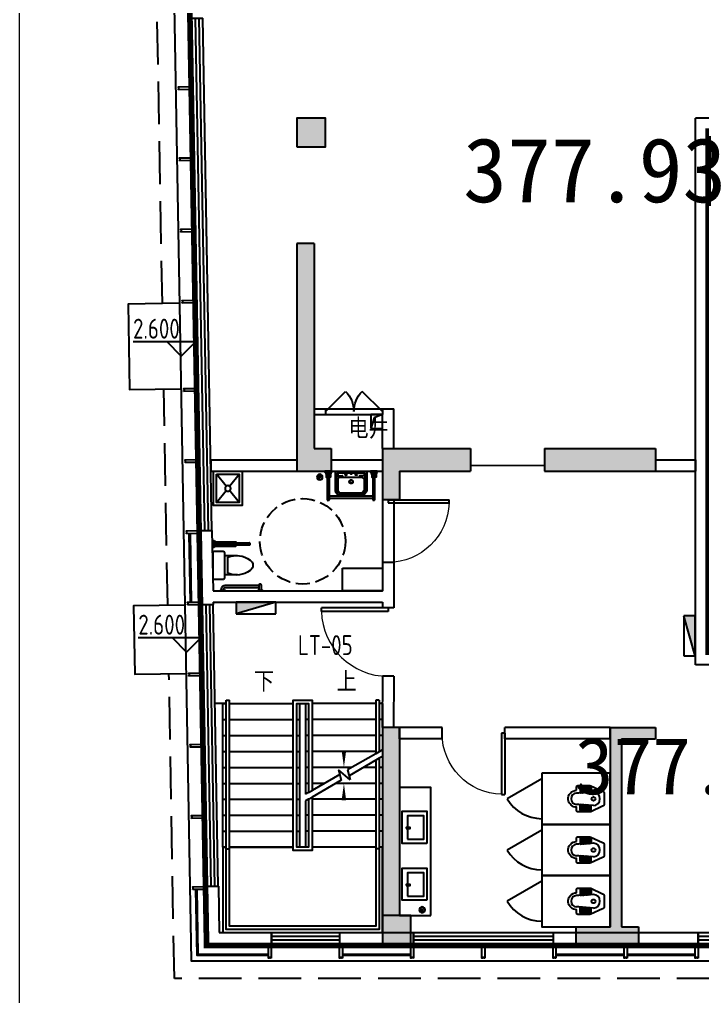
# Model space of a CAD drawing. Extents: x 512858 to 514372, y -232486 to -231710.
# Drawn here: x 513173.75 to 513185.75, y -231868.03 to -231850.88 of the extents above; entities that cross this region are included whole.
import ezdxf

# ---------------------------------------------------------------- set-up
doc = ezdxf.new("R2010")
doc.units = 0
doc.header["$LTSCALE"] = 1000
doc.linetypes.add('__DASH', pattern=[0.35, 0.25, -0.1])
doc.linetypes.add('DASH', pattern=[0.35, 0.25, -0.1])
doc.layers.get('0').update_dxf_attribs({"color": 252})
for name, color, linetype in [('$面积结果', 7, 'Continuous'), ('0水提弱电', 253, 'Continuous'), ('2#HXT-2F$0$A-WALL-S', 253, 'Continuous'), ('6#-造型-1F（实施版）金属型材-METAL-S', 253, 'Continuous'), ('6#-造型-1F（实施版）门窗', 253, 'Continuous'), ('A-ANNO-100-DIM-E', 253, 'Continuous'), ('A-ANNO-100-TXT', 252, 'Continuous'), ('A-ANNO-50-SYMB', 252, 'Continuous'), ('A-FIRE-DOOR', 252, 'Continuous'), ('A-HOLE-E', 253, 'Continuous'), ('A-METAL-E', 253, 'Continuous'), ('A-PATT-COLU', 253, 'Continuous'), ('A-STAIR', 252, 'Continuous'), ('A-STONE-S', 253, 'Continuous'), ('A-STR-CONC-B', 252, 'Continuous'), ('A-STR-CONC-C', 253, 'Continuous'), ('A-TECH-SANT', 253, 'Continuous'), ('A-WALL-S', 252, 'Continuous'), ('A-WINDOW', 253, 'Continuous'), ('AA-洁具及厨具', 253, 'Continuous'), ('LVTRY', 253, 'Continuous'), ('PUB_HATCH', 252, 'Continuous'), ('WINDOW', 252, 'Continuous'), ('Y-阳台地漏(不提资)', 253, 'Continuous'), ('洁具', 253, 'Continuous'), ('看线', 253, 'Continuous')]:
    doc.layers.add(name, color=color, linetype=linetype)
for name, color, linetype, lineweight in [('P-FIRE-FH', 252, 'Continuous', 25), ('图廓', 252, 'Continuous', 9), ('面积-计容-社区文化活动中心-1', 30, 'Continuous', 0)]:
    doc.layers.add(name, color=color, linetype=linetype, lineweight=lineweight)
doc.styles.add('dw', font='simhei.ttf')
doc.styles.add('TYDG_02', font='TSSDENG.shx', dxfattribs={"width": 0.8, "bigfont": 'hztxt.shx'})

# ---------------------------------------------------------------- blocks, each defined once
blk = doc.blocks.new('1新412#HXT-2F')
at = {"layer": '2#HXT-2F$0$A-WALL-S'}
for p, q in [((-154757, -1004571), (-154757, -994971)), ((-152857, -994971), (-154757, -994971)), ((-153157, -1004571), (-154757, -1004571))]:
    blk.add_line(p, q, dxfattribs=at)
blk = doc.blocks.new('1新159_FZH')
blk.add_lwpolyline([(-0.5, -0.5), (0.5, -0.5), (0.5, 0.5), (-0.5, 0.5)], close=True)
at = {"layer": 'PUB_HATCH'}
blk.add_solid([(-0.5, -0.5), (0.5, -0.5), (-0.5, 0.5), (0.5, 0.5)], dxfattribs=at)
blk = doc.blocks.new('1新321F结构')
at = {"layer": 'A-PATT-COLU'}
for points in [[(-161757, -997171), (-161757, -1001171), (-161457, -1000771), (-161457, -997171)], [(-161457, -1000771), (-161757, -1001171), (-161157, -1001171), (-161157, -1000771)], [(-159957, -1001171), (-160257, -1000771), (-160257, -1001671), (-159957, -1001671)], [(-160257, -1000771), (-159957, -1001171), (-158707, -1001171), (-158707, -1000771)], [(-157407, -1001171), (-155457, -1001171), (-155457, -1000771), (-157407, -1000771)], [(-160257, -1005671), (-160257, -1008971), (-159957, -1008971), (-159957, -1005671)], [(-156257, -1005671), (-156057, -1005871), (-155457, -1005871), (-155457, -1005671)], [(-156057, -1005871), (-156257, -1005671), (-156257, -1009171), (-156157, -1009271), (-156057, -1009171)], [(-156857, -1009471), (-156157, -1009471), (-156157, -1009271), (-156257, -1009171), (-156857, -1009171)], [(-156157, -1009271), (-156157, -1009471), (-155757, -1009471), (-155757, -1009171), (-156057, -1009171)]]:
    blk.add_hatch(color=256, dxfattribs=at).paths.add_polyline_path(points)
at = {"layer": 'A-STR-CONC-B'}
for p, q in [((-161757, -997171), (-161757, -1001171)), ((-161457, -997171), (-161757, -997171)), ((-161457, -997171), (-161457, -1000771)), ((-161457, -1000771), (-161157, -1000771)), ((-161157, -1000771), (-161157, -1001171)), ((-160257, -1000771), (-160257, -1001671)), ((-160257, -1000771), (-158707, -1000771)), ((-158707, -1000771), (-158707, -1001171)), ((-157407, -1000771), (-155457, -1000771)), ((-157407, -1000771), (-157407, -1001171)), ((-155457, -1000771), (-155457, -1001171)), ((-161757, -1001171), (-161157, -1001171)), ((-159957, -1001171), (-159957, -1001671)), ((-159957, -1001171), (-158707, -1001171)), ((-157407, -1001171), (-155457, -1001171)), ((-159957, -1001671), (-160257, -1001671)), ((-160257, -1005671), (-160257, -1008971)), ((-159957, -1005671), (-160257, -1005671)), ((-159957, -1005671), (-159957, -1008971)), ((-156257, -1005671), (-155457, -1005671)), ((-156257, -1005671), (-156257, -1009171)), ((-155457, -1005671), (-155457, -1005871)), ((-156057, -1005871), (-155457, -1005871)), ((-156057, -1005871), (-156057, -1009171)), ((-156857, -1009171), (-156257, -1009171)), ((-156857, -1009171), (-156857, -1009471)), ((-156057, -1009171), (-155757, -1009171)), ((-155757, -1009171), (-155757, -1009471)), ((-156857, -1009471), (-156157, -1009471)), ((-156157, -1009471), (-155757, -1009471))]:
    blk.add_line(p, q, dxfattribs=at)
at = {"layer": 'A-STR-CONC-C', "xscale": 500, "yscale": 500, "zscale": 500}
for p in [(-161507, -995221, 0), (-160007, -1009221)]:
    blk.add_blockref('1新159_FZH', p, dxfattribs=at)
blk = doc.blocks.new('1新80A$C4A0C0E4D')
h = blk.add_hatch()
h.set_pattern_fill('ANSI31', color=13, scale=20, style=0)
h.set_pattern_definition([(45, (0, 0), (-22.45, 22.45), [])])
edge = h.paths.add_edge_path()
edge.add_arc((0, 0), 50, 180, 0)
edge.add_arc((0, 0), 50, 0, 180)
blk.add_circle((0, 0), 50)
blk = doc.blocks.new('1新150012525252A$C7796392C')
at = {"layer": 'LVTRY'}
for p, q in [((-421, 490), (-421, 19)), ((-381, 19), (-381, 490)), ((-381, 477), (379, 477)), ((-381, 437), (379, 437)), ((-222, 381), (-251, 349)), ((-251, 349), (-251, 26)), ((-232, 335), (-191, 381)), ((-222, 381), (221, 381)), ((232, 335), (191, 381)), ((221, 381), (251, 349)), ((251, 349), (251, 26)), ((379, 490), (379, 19)), ((419, 19), (419, 490)), ((-232, 127), (-232, 335)), ((232, 127), (232, 335)), ((-421, 19), (-381, 19)), ((-281, 123), (-253, 123)), ((-279, 51), (-253, 51)), ((251, 26), (-251, 26)), ((-192, 101), (-232, 127)), ((-232, 26), (-232, 79)), ((-232, 79), (-153, 79)), ((191, 100), (-189, 100)), ((-148, 84), (-148, 100)), ((90, 26), (-90, 26)), ((0, 26), (90, 26)), ((149, 84), (149, 100)), ((232, 79), (154, 79)), ((191, 100), (232, 127)), ((232, 26), (232, 79)), ((279, 123), (251, 123)), ((277, 51), (251, 51)), ((379, 19), (419, 19))]:
    blk.add_line(p, q, dxfattribs=at)
for points in [[(-280, 350), (-230, 410)], [(-280, 0), (-280, 350)], [(230, 410), (-230, 410)], [(280, 350), (230, 410)], [(280, 0), (280, 350)], [(280, 0), (-280, 0)]]:
    blk.add_lwpolyline(points, dxfattribs=at)
for points in [[(-341, 0), (-341, 13), (-461, 13), (-461, 0)], [(-439, 43), (-439, 30), (-447, 30), (-447, 43)], [(-425, 103), (-425, 13), (-439, 13), (-439, 103)], [(-376, 103), (-376, 13), (-363, 13), (-363, 103)], [(-363, 43), (-363, 30), (-355, 30), (-355, 43)], [(459, 0), (459, 13), (339, 13), (339, 0)], [(361, 43), (361, 30), (353, 30), (353, 43)], [(375, 103), (375, 13), (361, 13), (361, 103)], [(424, 103), (424, 13), (437, 13), (437, 103)], [(437, 43), (437, 30), (445, 30), (445, 43)]]:
    blk.add_lwpolyline(points, close=True, dxfattribs=at)
for centre, radius in [((-1, 182), 33.1), ((-1, 182), 24.9), ((-91, 54), 15), ((-1, 44), 8), ((89, 56), 15)]:
    blk.add_circle(centre, radius, dxfattribs=at)
for centre, radius, start, end in [((-401, 490), 20, 89.9999, 180), ((-401, 490), 20, 0.0006, 90.0006), ((399, 490), 20, 89.9999, 180), ((399, 490), 20, 0.0006, 90.0006), ((-189, 105), 5, 237.2444, 270), ((-153, 84), 5, 270, 0), ((154, 84), 5, 180, 270)]:
    blk.add_arc(centre, radius, start, end, dxfattribs=at)
blk = doc.blocks.new('1新81A$C4DE61101')
at = {"color": 8, "linetype": '__DASH'}
blk.add_circle((0, 0), 750, dxfattribs=at)
blk = doc.blocks.new('1新13$plan$00002878')
at = {"layer": '洁具', "color": 0}
for p, q in [((-198, -230), (-127, -230)), ((-198, -250), (-127, -250)), ((-198, -255), (-125, -255)), ((-198, -275), (-125, -275)), ((-198, -280), (-123, -280)), ((-198, -300), (-123, -300)), ((-198, -305), (-121, -305)), ((-198, -325), (-121, -325)), ((-198, -330), (-119, -330)), ((-120, -192), (-100, -450)), ((120, -192), (100, -450)), ((198, -330), (119, -330)), ((198, -305), (121, -305)), ((198, -325), (121, -325)), ((198, -280), (123, -280)), ((198, -300), (123, -300)), ((198, -255), (125, -255)), ((198, -275), (125, -275)), ((198, -230), (127, -230)), ((198, -250), (127, -250)), ((-198, -350), (-119, -350)), ((-198, -355), (-117, -355)), ((-198, -375), (-117, -375)), ((-198, -380), (-115, -380)), ((-198, -400), (-115, -400)), ((-198, -405), (-113, -405)), ((-198, -425), (-113, -425)), ((-100, -450), (-100, -486)), ((100, -450), (100, -486)), ((198, -405), (113, -405)), ((198, -425), (113, -425)), ((198, -380), (115, -380)), ((198, -400), (115, -400)), ((198, -355), (117, -355)), ((198, -375), (117, -375)), ((198, -350), (119, -350))]:
    blk.add_line(p, q, dxfattribs=at)
at = {"layer": '洁具'}
blk.add_lwpolyline([(-150, -486), (-210, -486, -0.414214), (-230, -466), (-230, -247, -0.108031), (-228, -239), (-132, -29, -0.293069), (-87, 0), (87, 0, -0.293069), (132, -29), (228, -239, -0.108031), (230, -247), (230, -466, -0.414214), (210, -486), (150, -486, -0.370477), (18, -634, -0.440428)], format="xyb", close=True, dxfattribs=at)
at = {"layer": '洁具', "color": 0}
blk.add_circle((1, -190), 33.9, dxfattribs=at)
for centre, radius, start, end in [((-1, -198), 120, 89.7121, 177.2241), ((1, -198), 120, 2.7759, 90.2879), ((-198, -240), 10, 90, 270), ((-198, -265), 10, 90, 270), ((-198, -290), 10, 90, 270), ((-198, -315), 10, 90, 270), ((-198, -340), 10, 90, 270), ((-127, -240), 10, 270, 90), ((-125, -265), 10, 270, 90), ((-123, -290), 10, 270, 90), ((-121, -315), 10, 270, 90), ((-119, -340), 10, 270, 90), ((119, -340), 10, 90, 270), ((121, -315), 10, 90, 270), ((123, -290), 10, 90, 270), ((125, -265), 10, 90, 270), ((127, -240), 10, 90, 270), ((198, -240), 10, 270, 90), ((198, -265), 10, 270, 90), ((198, -290), 10, 270, 90), ((198, -315), 10, 270, 90), ((198, -340), 10, 270, 90), ((-198, -365), 10, 90, 270), ((-198, -390), 10, 90, 270), ((-198, -415), 10, 90, 270), ((-117, -365), 10, 270, 90), ((-115, -390), 10, 270, 90), ((-113, -415), 10, 270, 90), ((0, -485), 100, 180.775, 359.225), ((113, -415), 10, 90, 270), ((115, -390), 10, 90, 270), ((117, -365), 10, 90, 270), ((198, -365), 10, 270, 90), ((198, -390), 10, 270, 90), ((198, -415), 10, 270, 90)]:
    blk.add_arc(centre, radius, start, end, dxfattribs=at)
blk = doc.blocks.new('1新07$DorLib2D$00000228')
at = {"color": 0}
blk.add_line((0.5, 0), (0, 0.866), dxfattribs=at)
blk.add_arc((0.5, 0), 1, 120, 180, dxfattribs=at)
blk = doc.blocks.new('1新86A$C61515887')
at = {"layer": 'A-TECH-SANT'}
blk.add_lwpolyline([(-1200, 450), (-1200, -450), (0, -450), (0, 450)], close=True, dxfattribs=at)
at = {"layer": 'A-TECH-SANT', "xscale": -700, "yscale": -700, "zscale": 100, "rotation": 270}
blk.add_blockref('1新07$DorLib2D$00000228', (-1200, 0), dxfattribs=at)
at = {"layer": 'A-TECH-SANT', "rotation": 270}
blk.add_blockref('1新13$plan$00002878', (-100, 0), dxfattribs=at)
blk = doc.blocks.new('1新17001ZJZJ17171616A$C1AC53746')
at = {"layer": 'LVTRY'}
for p, q in [((200, 80), (200, 420)), ((260, 390), (260, 110))]:
    blk.add_line(p, q, dxfattribs=at)
blk.add_lwpolyline([(430, 420), (200, 420), (200, 470, 0.414214), (170, 500), (30, 500, 0.414214), (0, 470), (0, 30, 0.414214), (30, 0), (170, 0, 0.414214), (200, 30), (200, 80), (430, 80)], format="xyb", dxfattribs=at)
for centre, radius, start, end in [((413, 23), 398, 53.3619, 112.5495), ((590, 250), 110, 303.4509, 56.5491), ((413, 477), 398, 247.4505, 306.6381)]:
    blk.add_arc(centre, radius, start, end, dxfattribs=at)
blk = doc.blocks.new('1新16001A$C29CE02E2')
at = {"layer": 'LVTRY'}
for p, q in [((-395, 13), (-395, 632)), ((-355, 632), (-355, 13)), ((-355, 13), (-395, 13))]:
    blk.add_line(p, q, dxfattribs=at)
for points in [[(-399, 403), (-399, 13), (-413, 13), (-413, 403)], [(-351, 403), (-351, 13), (-337, 13), (-337, 403)], [(-435, 0), (-435, 13), (-315, 13), (-315, 0)], [(-413, 37), (-413, 24), (-421, 24), (-421, 37)], [(-337, 37), (-337, 24), (-329, 24), (-329, 37)]]:
    blk.add_lwpolyline(points, close=True, dxfattribs=at)
for start, end in [(89.9994, 179.9994), (360, 90.0001)]:
    blk.add_arc((-375, 632), 20, start, end, dxfattribs=at)
at = {"layer": 'AA-洁具及厨具', "ltscale": 0.3, "extrusion": (-3.33617e-15, -3.68096e-16, -1), "zscale": -1, "rotation": 89.9999999562683}
blk.add_blockref('1新17001ZJZJ17171616A$C1AC53746', (250, 0), dxfattribs=at)
blk = doc.blocks.new('1新73A$C102F5F07')
at = {"layer": 'LVTRY'}
for points in [[(0, -130), (13, -130), (13, -210), (0, -210)], [(0, -790), (13, -790), (13, -870), (0, -870)]]:
    blk.add_lwpolyline(points, close=True, dxfattribs=at)
for points in [[(13, -150), (40, -150, -0.414214), (100, -210), (100, -810)], [(13, -190), (40, -190, -0.414214), (60, -210), (60, -810)]]:
    blk.add_lwpolyline(points, format="xyb", dxfattribs=at)
for points in [[(13, -810), (100, -810)], [(13, -850), (100, -850)]]:
    blk.add_lwpolyline(points, dxfattribs=at)
blk.add_arc((100, -830), 20, 269.9531, 90, dxfattribs=at)
blk = doc.blocks.new('1新78A$C4325192B')
at = {"xscale": -1}
blk.add_blockref('1新73A$C102F5F07', (0, 0), dxfattribs=at)
at = {"layer": 'AA-洁具及厨具', "ltscale": 0.3, "extrusion": (0, 0, -1), "zscale": -1, "rotation": 179.9999736112728}
blk.add_blockref('1新16001A$C29CE02E2', (450, 0), dxfattribs=at)
blk = doc.blocks.new('1新181酒店一层$0$$lvtry$00000012')
for p, q in [((-250, -50), (-39, -219)), ((39, -219), (250, -50)), ((-250, -450), (-39, -281)), ((39, -281), (250, -450))]:
    blk.add_line(p, q)
for points in [[(300, -500), (300, 0), (-300, 0), (-300, -500)], [(250, -450), (250, -50), (-250, -50), (-250, -450)]]:
    blk.add_lwpolyline(points, close=True)
blk.add_circle((0, -250), 50)
blk = doc.blocks.new('1新09$TwtSys$00000434')
for p, q in [((-0.5, 0.5), (-0.5, -0.5)), ((-0.5, -0.5), (0.5, 0.5)), ((0.5, 0.5), (-0.5, 0.5)), ((0.5, -0.5), (0.5, 0.5)), ((-0.5, -0.5), (0.5, -0.5))]:
    blk.add_line(p, q)
blk.add_solid([(0.5, -0.5), (0.5, 0.5), (-0.5, -0.5)])
blk = doc.blocks.new('1新65222')
at = {"layer": 'P-FIRE-FH'}
for p, xscale, yscale, zscale, rotation in [((571287, 1468889), 700, 200, 700, 179.9999999976425), ((578906, 1468401), 700.0000000000001, 200.0000000000001, 700.0000000000001, 90)]:
    blk.add_blockref('1新09$TwtSys$00000434', p, dxfattribs=dict(at, xscale=xscale, yscale=yscale, zscale=zscale, rotation=rotation))
blk = doc.blocks.new('1新170gthegsffsf')
at = {"layer": '6#-造型-1F（实施版）金属型材-METAL-S'}
blk.add_lwpolyline([(2575456, -483476), (2575446, -483476), (2575446, -483466), (2575416, -483466), (2575416, -483476), (2575406, -483476), (2575406, -483226), (2575456, -483226)], close=True, dxfattribs=at)
blk = doc.blocks.new('1新662fwy')
at = {"layer": 'A-METAL-E', "linetype": 'ByBlock'}
blk.add_lwpolyline([(2464877, -547920), (2465425, -578518), (2498282, -578518)], dxfattribs=at)
at = {"layer": 'A-STONE-S'}
for points in [[(2465412, -572215), (2465390, -571015)], [(2465432, -572214), (2465410, -571015)], [(2468082, -578398), (2469282, -578398)], [(2468082, -578418), (2469282, -578418)], [(2471832, -578398), (2473032, -578398)], [(2471832, -578418), (2473032, -578418)], [(2473082, -578398), (2474282, -578398)], [(2473082, -578418), (2474282, -578418)]]:
    blk.add_lwpolyline(points, dxfattribs=at)
at = {"layer": 'A-STONE-S', "elevation": 0}
for points in [[(2465502, -577264), (2465523, -578418), (2466782, -578418)], [(2465522, -577264), (2465543, -578398), (2466782, -578398)]]:
    blk.add_lwpolyline(points, dxfattribs=at)
at = {"layer": '6#-造型-1F（实施版）门窗', "rotation": 271.0264325228436}
for p in [(2902463, 2020486), (2902485, 2019237), (2902508, 2017987), (2902530, 2016737), (2902558, 2015187), (2902580, 2013937), (2902603, 2012688), (2902625, 2011438), (2902648, 2010188), (2902670, 2008938), (2902692, 2007688), (2902715, 2006439)]:
    blk.add_blockref('1新170gthegsffsf', p, dxfattribs=at)
at = {"layer": '6#-造型-1F（实施版）门窗'}
for p in [(-108624, -94993), (-107374, -94993), (-106124, -94993), (-104874, -94993), (-103624, -94993), (-102374, -94993), (-101124, -94993)]:
    blk.add_blockref('1新170gthegsffsf', p, dxfattribs=at)
blk = doc.blocks.new('1新03$DorLib2D$00000001')
for p, q in [((0.45, 0.975), (0.5, 0.975)), ((0.45, 0), (0.45, 0.975)), ((0.5, 0), (0.5, 0.975)), ((0.5, 0), (0.45, 0))]:
    blk.add_line(p, q)
at = {"lineweight": 13}
blk.add_arc((0.475, 0), 0.975, 91.4693, 180, dxfattribs=at)
blk = doc.blocks.new('1新10$WINLIB2D$00000001')
at = {"color": 0}
for points in [[(-0.5, 0.5), (-0.5, -0.5)], [(-0.5, 0.5), (0.5, 0.5)], [(0.5, -0.5), (0.5, 0.5)], [(0.5, 0.1667), (-0.5, 0.1667)], [(0.5, -0.1667), (-0.5, -0.1667)], [(-0.5, -0.5), (0.5, -0.5)]]:
    blk.add_lwpolyline(points, dxfattribs=at)
blk = doc.blocks.new('1新08$TCHSYS$WIN2D')
for p, q in [((-0.5, 0.5), (0.5, 0.5)), ((-0.5, 0.5), (-0.5, -0.5)), ((0.5, 0.5), (0.5, -0.5)), ((0.5, 0.1667), (-0.5, 0.1667)), ((0.5, -0.1667), (-0.5, -0.1667)), ((-0.5, -0.5), (0.5, -0.5))]:
    blk.add_line(p, q)
blk = doc.blocks.new('1新14$plan$00003701')
for points in [[(-283, -433), (-283, 0), (283, 0), (283, -433), (-283, -433)], [(-212, -93), (-212, -382), (200, -382), (200, -93), (-4, -93)], [(-23, -93), (-212, -93)], [(-23, -66), (-23, -139), (-4, -139), (-4, -66), (-23, -66)]]:
    blk.add_lwpolyline(points)
blk = doc.blocks.new('1新05$DorLib2D$00000116')
at = {"color": 0}
for p, q in [((-0.5, 0), (-0.146, 0.354)), ((0.5, 0), (0.146, 0.354))]:
    blk.add_line(p, q, dxfattribs=at)
for centre, start, end in [((-0.5, 0), 0, 45), ((0.5, 0), 135, 180)]:
    blk.add_arc(centre, 0.5, start, end, dxfattribs=at)

msp = doc.modelspace()

# ---------------------------------------------------------------- linework, layer by layer
at = {"color": 252, "linetype": '__DASH', "const_width": 0.03}
msp.add_lwpolyline([(513182.979, -231858.711), (513181.679, -231858.711)], dxfattribs=at)
at = {"layer": 'A-ANNO-100-DIM-E', "color": 252}
for p, q in [((513176.847, -231856.536), (513175.749, -231856.536)), ((513176.597, -231856.786), (513176.347, -231856.536)), ((513176.597, -231856.786), (513176.847, -231856.536)), ((513176.94, -231861.734), (513175.842, -231861.734)), ((513176.69, -231861.984), (513176.44, -231861.734)), ((513176.69, -231861.984), (513176.94, -231861.734))]:
    msp.add_line(p, q, dxfattribs=at)
at = {"layer": 'A-ANNO-50-SYMB', "color": 252}
for points in [[(513178.004, -231862.751, 0, 0, 0), (513178.004, -231866.161, 0, 0, 0), (513179.454, -231866.161, 0, 0, 0), (513179.454, -231864.291, 0, 0.08, 0), (513179.454, -231864.591, 0, 0, 0)], [(513179.454, -231862.751, 0, 0, 0), (513179.454, -231864.011, 0, 0.08, 0), (513179.454, -231863.711, 0, 0, 0)]]:
    msp.add_lwpolyline(points, format="xyseb", dxfattribs=at)
at = {"layer": 'A-FIRE-DOOR', "color": 252}
for p, q in [((513179.129, -231857.711), (513180.129, -231857.711)), ((513179.129, -231857.811), (513180.129, -231857.811))]:
    msp.add_line(p, q, dxfattribs=at)
at = {"layer": 'A-HOLE-E', "color": 252}
msp.add_lwpolyline([(513179.929, -231858.061), (513180.129, -231858.061), (513180.129, -231857.811), (513179.929, -231857.811)], close=True, dxfattribs=at)
msp.add_lwpolyline([(513180.129, -231857.811), (513179.985, -231857.869), (513179.929, -231858.061)], dxfattribs=at)
at = {"layer": 'A-STAIR', "color": 252}
for p, q in [((513177.329, -231865.411), (513177.329, -231862.891)), ((513177.329, -231862.891), (513177.384, -231862.891)), ((513177.384, -231862.831), (513177.444, -231862.831)), ((513177.444, -231862.891), (513178.564, -231862.891)), ((513178.679, -231865.411), (513178.679, -231862.891)), ((513178.779, -231862.891), (513178.779, -231864.483)), ((513180.014, -231862.891), (513178.894, -231862.891)), ((513180.074, -231862.831), (513180.014, -231862.831)), ((513180.129, -231862.891), (513180.074, -231862.891)), ((513180.129, -231862.891), (513180.129, -231863.703)), ((513177.329, -231863.171), (513177.384, -231863.171)), ((513177.444, -231863.171), (513178.564, -231863.171)), ((513178.624, -231863.171), (513178.679, -231863.171)), ((513178.834, -231863.171), (513178.779, -231863.171)), ((513180.014, -231863.171), (513178.894, -231863.171)), ((513180.129, -231863.171), (513180.074, -231863.171)), ((513177.329, -231863.451), (513177.384, -231863.451)), ((513177.444, -231863.451), (513178.564, -231863.451)), ((513178.624, -231863.451), (513178.679, -231863.451)), ((513178.834, -231863.451), (513178.779, -231863.451)), ((513180.014, -231863.451), (513178.894, -231863.451)), ((513180.129, -231863.451), (513180.074, -231863.451)), ((513177.329, -231863.731), (513177.384, -231863.731)), ((513177.444, -231863.731), (513178.564, -231863.731)), ((513178.624, -231863.731), (513178.679, -231863.731)), ((513178.834, -231863.731), (513178.779, -231863.731)), ((513180.014, -231863.731), (513178.894, -231863.731)), ((513180.014, -231863.77), (513179.518, -231864.056)), ((513180.074, -231863.735), (513180.014, -231863.77)), ((513180.129, -231863.703), (513180.074, -231863.735)), ((513180.081, -231863.731), (513180.074, -231863.731)), ((513180.014, -231863.885), (513179.545, -231864.156)), ((513180.074, -231863.851), (513180.014, -231863.885)), ((513180.129, -231863.819), (513180.074, -231863.851)), ((513180.129, -231863.819), (513180.129, -231865.411)), ((513177.329, -231864.011), (513177.384, -231864.011)), ((513177.444, -231864.011), (513178.564, -231864.011)), ((513178.624, -231864.011), (513178.679, -231864.011)), ((513178.834, -231864.011), (513178.779, -231864.011)), ((513179.596, -231864.011), (513178.894, -231864.011)), ((513179.38, -231864.136), (513178.894, -231864.416)), ((513179.564, -231864.228), (513179.358, -231864.055)), ((513179.358, -231864.055), (513179.406, -231864.236)), ((513179.518, -231864.056), (513179.564, -231864.228)), ((513180.014, -231864.011), (513179.796, -231864.011)), ((513180.129, -231864.011), (513180.074, -231864.011)), ((513177.329, -231864.291), (513177.384, -231864.291)), ((513177.444, -231864.291), (513178.564, -231864.291)), ((513178.624, -231864.291), (513178.679, -231864.291)), ((513178.834, -231864.291), (513178.779, -231864.291)), ((513179.406, -231864.236), (513178.894, -231864.532)), ((513179.111, -231864.291), (513178.894, -231864.291)), ((513180.014, -231864.291), (513179.311, -231864.291)), ((513180.129, -231864.291), (513180.074, -231864.291)), ((513178.834, -231864.451), (513178.779, -231864.483)), ((513178.834, -231864.451), (513178.894, -231864.416)), ((513177.329, -231864.571), (513177.384, -231864.571)), ((513177.444, -231864.571), (513178.564, -231864.571)), ((513178.624, -231864.571), (513178.679, -231864.571)), ((513178.834, -231864.566), (513178.779, -231864.598)), ((513178.779, -231864.598), (513178.779, -231865.411)), ((513178.834, -231864.571), (513178.826, -231864.571)), ((513178.834, -231864.566), (513178.894, -231864.532)), ((513180.014, -231864.571), (513178.894, -231864.571)), ((513180.129, -231864.571), (513180.074, -231864.571)), ((513177.329, -231864.851), (513177.384, -231864.851)), ((513177.444, -231864.851), (513178.564, -231864.851)), ((513178.624, -231864.851), (513178.679, -231864.851)), ((513178.834, -231864.851), (513178.779, -231864.851)), ((513180.014, -231864.851), (513178.894, -231864.851)), ((513180.129, -231864.851), (513180.074, -231864.851)), ((513177.329, -231865.131), (513177.384, -231865.131)), ((513177.444, -231865.131), (513178.564, -231865.131)), ((513178.624, -231865.131), (513178.679, -231865.131)), ((513178.834, -231865.131), (513178.779, -231865.131)), ((513180.014, -231865.131), (513178.894, -231865.131)), ((513180.129, -231865.131), (513180.074, -231865.131)), ((513177.329, -231865.411), (513177.384, -231865.411)), ((513177.329, -231865.411), (513177.329, -231866.911)), ((513177.384, -231865.411), (513177.329, -231865.411)), ((513177.384, -231865.441), (513177.444, -231865.441)), ((513177.444, -231865.411), (513178.564, -231865.411)), ((513178.564, -231865.411), (513177.444, -231865.411)), ((513180.014, -231865.411), (513178.894, -231865.411)), ((513180.014, -231865.411), (513178.894, -231865.411)), ((513180.074, -231865.441), (513180.014, -231865.441)), ((513180.129, -231865.411), (513180.074, -231865.411)), ((513180.129, -231865.411), (513180.074, -231865.411)), ((513180.129, -231866.911), (513180.129, -231865.411)), ((513177.329, -231866.911), (513180.129, -231866.911))]:
    msp.add_line(p, q, dxfattribs=at)
for points in [[(513177.389, -231862.891), (513177.19, -231862.891)], [(513177.384, -231865.441), (513177.384, -231862.831)], [(513177.444, -231865.441), (513177.444, -231862.831)], [(513178.894, -231864.532), (513178.894, -231865.471), (513178.564, -231865.471), (513178.564, -231862.831), (513178.894, -231862.831), (513178.894, -231864.416)], [(513178.834, -231864.566), (513178.834, -231865.411), (513178.624, -231865.411), (513178.624, -231862.891), (513178.834, -231862.891), (513178.834, -231864.451)], [(513180.014, -231862.831), (513180.014, -231863.77)], [(513180.074, -231862.831), (513180.074, -231863.735)], [(513180.014, -231863.885), (513180.014, -231865.441)], [(513180.074, -231863.851), (513180.074, -231865.441)], [(513180.074, -231865.411), (513180.074, -231866.856), (513177.384, -231866.856), (513177.384, -231865.411)], [(513180.014, -231865.411), (513180.014, -231866.796), (513177.444, -231866.796), (513177.444, -231865.411)]]:
    msp.add_lwpolyline(points, dxfattribs=at)
at = {"layer": 'A-TECH-SANT', "color": 252}
msp.add_lwpolyline([(513180.979, -231866.611), (513180.979, -231864.361), (513180.429, -231864.361), (513180.429, -231866.611)], close=True, dxfattribs=at)
at = {"layer": 'A-WALL-S', "color": 252}
for p, q in [((513178.929, -231857.711), (513179.129, -231857.711)), ((513178.929, -231857.711), (513178.929, -231857.811)), ((513180.129, -231857.711), (513180.329, -231857.711)), ((513180.329, -231858.411), (513180.329, -231857.711)), ((513178.929, -231857.811), (513179.129, -231857.811)), ((513180.129, -231858.411), (513180.129, -231857.811)), ((513180.129, -231858.411), (513180.329, -231858.411)), ((513177.115, -231858.611), (513178.629, -231858.611)), ((513177.115, -231858.611), (513177.115, -231858.811)), ((513178.629, -231858.611), (513178.629, -231858.811)), ((513179.229, -231858.611), (513180.129, -231858.611)), ((513179.229, -231858.611), (513179.229, -231858.811)), ((513180.129, -231858.611), (513180.129, -231858.811)), ((513184.929, -231858.611), (513185.629, -231858.611)), ((513184.929, -231858.611), (513184.929, -231858.811)), ((513185.629, -231858.611), (513185.629, -231858.811)), ((513177.115, -231858.811), (513178.629, -231858.811)), ((513179.229, -231858.811), (513180.129, -231858.811)), ((513184.929, -231858.811), (513185.629, -231858.811)), ((513180.329, -231859.311), (513180.129, -231859.311)), ((513176.936, -231859.854), (513176.957, -231861.013)), ((513177.136, -231859.85), (513177.155, -231860.911)), ((513180.129, -231860.411), (513180.129, -231860.911)), ((513180.329, -231860.411), (513180.329, -231861.011)), ((513176.957, -231861.013), (513176.959, -231861.154)), ((513177.155, -231860.911), (513180.129, -231860.911)), ((513180.329, -231861.011), (513180.329, -231861.211)), ((513177.158, -231861.111), (513180.129, -231861.111)), ((513177.158, -231861.111), (513177.159, -231861.15)), ((513180.129, -231861.111), (513180.129, -231861.211)), ((513180.129, -231862.411), (513180.128, -231863.311)), ((513180.329, -231862.411), (513180.328, -231863.311)), ((513180.328, -231863.311), (513180.128, -231863.311)), ((513181.179, -231863.311), (513180.429, -231863.311)), ((513180.429, -231863.511), (513180.429, -231863.311)), ((513184.129, -231863.311), (513182.279, -231863.311)), ((513184.129, -231863.511), (513184.129, -231863.311)), ((513181.179, -231863.511), (513180.429, -231863.511)), ((513184.129, -231863.511), (513182.279, -231863.511)), ((513177.048, -231866.103), (513177.066, -231867.111)), ((513177.248, -231866.099), (513177.262, -231866.911)), ((513177.262, -231866.911), (513178.179, -231866.911)), ((513179.379, -231866.911), (513180.679, -231866.911)), ((513183.129, -231866.911), (513185.679, -231866.911)), ((513177.066, -231867.111), (513178.179, -231867.111)), ((513179.379, -231867.111), (513180.679, -231867.111)), ((513183.129, -231867.111), (513185.679, -231867.111))]:
    msp.add_line(p, q, dxfattribs=at)
for points in [[(513179.129, -231857.711), (513179.129, -231857.811)], [(513180.129, -231857.711), (513180.129, -231857.811)], [(513180.329, -231859.311), (513180.129, -231859.311)], [(513177.136, -231859.85), (513176.936, -231859.854)], [(513180.329, -231860.411), (513180.129, -231860.411)], [(513177.159, -231861.15), (513176.959, -231861.154)], [(513180.329, -231861.211), (513180.129, -231861.211)], [(513180.329, -231862.411), (513180.129, -231862.411)], [(513181.179, -231863.511), (513181.179, -231863.311)], [(513182.279, -231863.511), (513182.279, -231863.311)], [(513177.248, -231866.099), (513177.048, -231866.103)], [(513178.179, -231866.911), (513178.179, -231867.111)], [(513179.379, -231866.911), (513179.379, -231867.111)], [(513180.679, -231866.911), (513180.679, -231867.111)], [(513183.129, -231866.911), (513183.129, -231867.111)], [(513185.679, -231866.911), (513185.679, -231867.111)]]:
    msp.add_lwpolyline(points, dxfattribs=at)
at = {"layer": 'LVTRY', "color": 252}
msp.add_lwpolyline([(513179.429, -231860.511), (513180.129, -231860.511), (513180.129, -231860.911), (513179.429, -231860.911)], close=True, dxfattribs=at)
at = {"layer": 'WINDOW', "color": 252}
for p, q in [((513180.129, -231859.311), (513180.129, -231860.411)), ((513180.329, -231859.311), (513180.329, -231860.411))]:
    msp.add_line(p, q, dxfattribs=at)
at = {"layer": '图廓', "color": 0}
msp.add_lwpolyline([(513173.755, -231805.75), (513274.983, -231805.75), (513274.983, -231878.694), (513173.755, -231878.694)], close=True, dxfattribs=at)
at = {"layer": '看线', "color": 252, "linetype": 'DASH', "ltscale": 0.003, "elevation": 0}
for points in [[(513176.264, -231855.865), (513175.995, -231840.818)], [(513176.358, -231861.164), (513176.29, -231857.365)], [(513194.454, -231867.719), (513176.475, -231867.719), (513176.38, -231862.364)]]:
    msp.add_lwpolyline(points, dxfattribs=at)
at = {"layer": '看线', "color": 252, "elevation": 0}
for points in [[(513177.062, -231867.111), (513176.677, -231845.552)], [(513176.659, -231861.159), (513175.756, -231861.175), (513175.778, -231862.375), (513176.681, -231862.359)]]:
    msp.add_lwpolyline(points, dxfattribs=at)
at = {"layer": '看线', "color": 252}
msp.add_lwpolyline([(513176.564, -231855.86), (513175.661, -231855.876), (513175.688, -231857.376), (513176.591, -231857.36)], dxfattribs=at)
at = {"layer": '面积-计容-社区文化活动中心-1', "ltscale": 3, "const_width": 0.1}
msp.add_lwpolyline([(513199.129, -231861.986), (513197.304, -231861.986), (513197.179, -231862.111), (513190.429, -231862.111), (513190.304, -231861.986), (513185.854, -231861.986), (513185.854, -231852.836), (513188.337, -231852.836), (513188.07, -231837.951), (513184.746, -231838.01), (513184.72, -231836.582), (513176.495, -231836.719), (513177.041, -231867.136), (513199.129, -231867.136)], close=True, dxfattribs=at)

# ---------------------------------------------------------------- block references
at = {"color": 252, "xscale": 0.001, "yscale": 0.001, "zscale": 0.001}
for name, p in [('1新321F结构', (513340.386, -230857.64)), ('1新412#HXT-2F', (513340.386, -230857.64)), ('1新86A$C61515887', (513184.129, -231864.561)), ('1新86A$C61515887', (513184.129, -231865.461)), ('1新86A$C61515887', (513184.129, -231866.361))]:
    msp.add_blockref(name, p, dxfattribs=at)
at = {"color": 252, "xscale": 0.001, "yscale": 0.001, "zscale": 0.001, "rotation": 270}
msp.add_blockref('1新81A$C4DE61101', (513178.729, -231860.04), dxfattribs=at)
at = {"layer": '0水提弱电', "color": 252, "xscale": 0.001, "yscale": 0.001, "zscale": 0.001}
msp.add_blockref('1新65222', (512606.622, -233330.1), dxfattribs=at)
at = {"layer": '6#-造型-1F（实施版）金属型材-METAL-S', "color": 252, "xscale": 0.001, "yscale": 0.001, "zscale": 0.001}
msp.add_blockref('1新662fwy', (510711.346, -231288.892), dxfattribs=at)
at = {"layer": 'A-FIRE-DOOR', "color": 252, "xscale": -1, "zscale": 0.1}
msp.add_blockref('1新05$DorLib2D$00000116', (513179.629, -231857.761), dxfattribs=at)
at = {"layer": 'A-TECH-SANT', "color": 252, "xscale": 0.001, "yscale": 0.001, "zscale": 0.001, "rotation": 90.00000000000001}
for p in [(513180.479, -231865.061), (513180.479, -231866.061)]:
    msp.add_blockref('1新14$plan$00003701', p, dxfattribs=at)
at = {"layer": 'A-WINDOW', "color": 252, "yscale": -0.2, "zscale": 0.2}
for p, xscale, rotation in [((513176.955, -231855.353), -9, 271.0264324980342), ((513177.103, -231863.626), -4.949999999999995, 271.0264324980343)]:
    msp.add_blockref('1新08$TCHSYS$WIN2D', p, dxfattribs=dict(at, xscale=xscale, rotation=rotation))
for p, xscale in [((513178.779, -231867.011), 1.199999999995809), ((513181.904, -231867.011), 2.450000245272007), ((513186.279, -231867.011), 1.2)]:
    msp.add_blockref('1新10$WINLIB2D$00000001', p, dxfattribs=dict(at, xscale=xscale))
at = {"layer": 'LVTRY', "color": 252, "yscale": 0.001, "zscale": 0.001}
for name, p, xscale, rotation in [('1新181酒店一层$0$$lvtry$00000012', (513177.665, -231859.111), -0.001, 270), ('1新150012525252A$C7796392C', (513179.579, -231858.811), 0.001, 180), ('1新78A$C4325192B', (513177.155, -231860.911), -0.001, 89.99999999999994)]:
    msp.add_blockref(name, p, dxfattribs=dict(at, xscale=xscale, rotation=rotation))
at = {"layer": 'WINDOW', "color": 252, "zscale": 0.2}
for p, xscale, yscale, rotation in [((513180.229, -231859.861), -1.1, 1.1, 269.9983919585171), ((513180.229, -231861.811), -1.2, -1.2, 269.9983919585168), ((513181.729, -231863.411), -1.1, 1.1, 180)]:
    msp.add_blockref('1新03$DorLib2D$00000001', p, dxfattribs=dict(at, xscale=xscale, yscale=yscale, rotation=rotation))
at = {"layer": 'Y-阳台地漏(不提资)', "color": 252, "xscale": -0.001, "yscale": 0.001, "zscale": 0.001, "rotation": 270}
for p in [(513179.029, -231858.911), (513180.829, -231866.511)]:
    msp.add_blockref('1新80A$C4A0C0E4D', p, dxfattribs=at)

# ---------------------------------------------------------------- texts
at = {"layer": '$面积结果', "color": 30, "style": 'dw'}
msp.add_text('377.93', height=1.1331, dxfattribs=at).set_placement((513181.549, -231854.086))
at = {"layer": 'A-ANNO-100-DIM-E', "color": 252, "style": 'TYDG_02', "width": 0.8}
for p in [(513175.749, -231856.481), (513175.842, -231861.679)]:
    msp.add_text('2.600', height=0.35, dxfattribs=at).set_placement(p)
at = {"layer": 'A-ANNO-100-TXT', "color": 252, "style": 'TYDG_02'}
msp.add_text('电井', height=0.3526, dxfattribs=at).set_placement((513179.534, -231858.235))
at = {"layer": 'A-ANNO-100-TXT', "color": 252, "style": 'TYDG_02', "width": 0.8}
msp.add_text('LT-05', height=0.35, dxfattribs=at).set_placement((513178.646, -231862.038))
at = {"layer": 'A-ANNO-50-SYMB', "color": 252, "style": 'TYDG_02'}
for s, p in [('下', (513177.875, -231862.681)), ('上', (513179.325, -231862.681))]:
    msp.add_text(s, height=0.353, dxfattribs=at).set_placement(p)
at = {"layer": '面积-计容-社区文化活动中心-1', "ltscale": 3, "style": 'dw'}
msp.add_text('377.93', height=1, dxfattribs=at).set_placement((513183.51, -231864.483))

doc.saveas('drawing.dxf')
